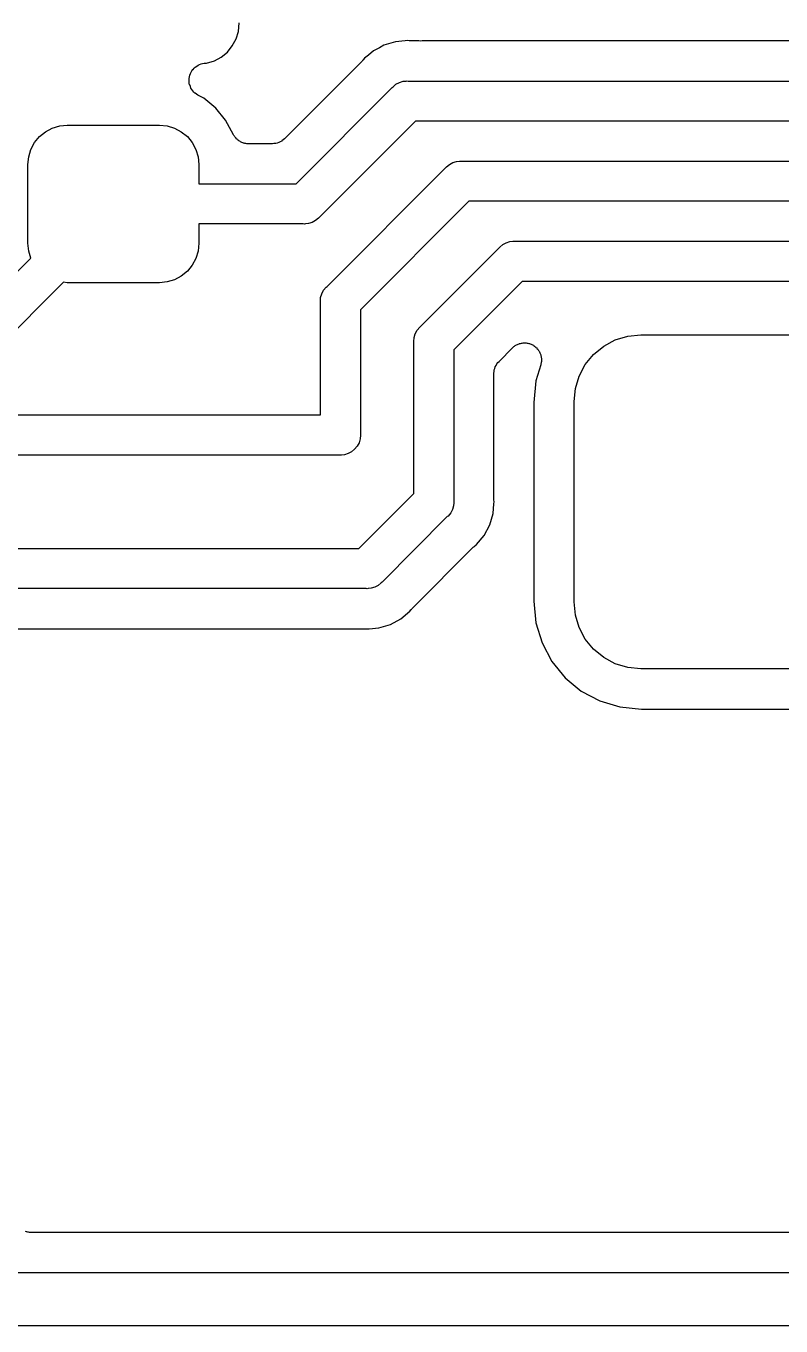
# Model space of a CAD drawing. Extents: x 70 to 232, y -100 to -50.
# Drawn here: x 221.072 to 223.9, y -79.585 to -74.719 of the extents above; entities that cross this region are included whole.
import ezdxf

# ---------------------------------------------------------------- set-up
doc = ezdxf.new("R2010")
doc.units = 0
doc.layers.add('BLACK', color=7, linetype='CONTINUOUS')

msp = doc.modelspace()

# ---------------------------------------------------------------- linework, layer by layer
at = {"layer": 'BLACK', "linetype": 'CONTINUOUS'}
for p, q in [((221.859, -74.7677), (221.868, -74.7394)), ((221.868, -74.7394), (221.871, -74.707)), ((221.845, -74.7937), (221.859, -74.7677)), ((222.456, -74.7783), (222.413, -74.7911)), ((222.492, -74.7747), (222.456, -74.7783)), ((222.5, -74.7739), (222.492, -74.7747)), ((222.492, -74.7747), (222.492, -74.7747)), ((222.508, -74.7747), (222.5, -74.7739)), ((222.511, -74.7747), (222.508, -74.7747)), ((222.513, -74.775), (222.511, -74.7747)), ((222.514, -74.775), (222.513, -74.775)), ((222.544, -74.775), (222.514, -74.775)), ((222.55, -74.7756), (222.544, -74.775)), ((222.556, -74.775), (222.55, -74.7756)), ((225.411, -74.775), (222.556, -74.775)), ((221.778, -74.8493), (221.804, -74.8353)), ((221.804, -74.8353), (221.827, -74.8166)), ((221.827, -74.8166), (221.845, -74.7937)), ((222.355, -74.8281), (222.34, -74.8401)), ((222.374, -74.812), (222.355, -74.8281)), ((222.355, -74.8281), (222.355, -74.8281)), ((222.396, -74.8006), (222.374, -74.812)), ((222.413, -74.7911), (222.396, -74.8006)), ((222.396, -74.8006), (222.396, -74.8006)), ((221.694, -74.8867), (221.697, -74.8815)), ((221.697, -74.8815), (221.698, -74.8814)), ((221.698, -74.8813), (221.702, -74.8769)), ((221.698, -74.8814), (221.698, -74.8813)), ((221.702, -74.8769), (221.706, -74.8727)), ((221.706, -74.8726), (221.712, -74.8691)), ((221.706, -74.8727), (221.706, -74.8726)), ((221.706, -74.8727), (221.706, -74.8727)), ((221.712, -74.8691), (221.717, -74.8659)), ((221.717, -74.8658), (221.722, -74.8635)), ((221.717, -74.8659), (221.717, -74.8658)), ((221.717, -74.8658), (221.717, -74.8658)), ((221.722, -74.8635), (221.728, -74.8611)), ((221.728, -74.8611), (221.734, -74.86)), ((221.728, -74.8611), (221.728, -74.8611)), ((221.728, -74.8611), (221.728, -74.8611)), ((221.734, -74.86), (221.74, -74.8587)), ((221.74, -74.8587), (221.749, -74.8578)), ((221.749, -74.8578), (221.778, -74.8493)), ((222.331, -74.8509), (222.04, -75.1414)), ((222.333, -74.8488), (222.331, -74.8509)), ((222.335, -74.847), (222.333, -74.8488)), ((222.34, -74.8401), (222.335, -74.8463)), ((222.335, -74.8463), (222.335, -74.847)), ((221.683, -74.9152), (221.685, -74.909)), ((221.683, -74.9153), (221.683, -74.9152)), ((221.683, -74.9152), (221.683, -74.9152)), ((221.683, -74.9215), (221.683, -74.9153)), ((221.683, -74.9275), (221.683, -74.9215)), ((221.683, -74.9276), (221.683, -74.9275)), ((221.683, -74.9277), (221.683, -74.9276)), ((221.684, -74.9336), (221.683, -74.9277)), ((221.685, -74.9397), (221.684, -74.9336)), ((221.685, -74.909), (221.686, -74.9032)), ((221.686, -74.903), (221.688, -74.8973)), ((221.686, -74.9031), (221.686, -74.903)), ((221.686, -74.9032), (221.686, -74.9031)), ((221.688, -74.8973), (221.691, -74.8918)), ((221.691, -74.8916), (221.694, -74.8867)), ((221.691, -74.8917), (221.691, -74.8916)), ((221.691, -74.8918), (221.691, -74.8917)), ((222.458, -74.9373), (222.471, -74.9304)), ((222.471, -74.9304), (222.485, -74.9261)), ((222.485, -74.9261), (222.496, -74.925)), ((222.496, -74.925), (222.5, -74.9246)), ((222.496, -74.925), (222.496, -74.925)), ((222.5, -74.9246), (222.504, -74.925)), ((222.504, -74.925), (225.396, -74.925)), ((221.685, -74.9398), (221.685, -74.9397)), ((221.686, -74.9399), (221.685, -74.9398)), ((221.688, -74.9455), (221.686, -74.9399)), ((221.69, -74.9512), (221.688, -74.9455)), ((221.69, -74.9513), (221.69, -74.9512)), ((221.69, -74.9514), (221.69, -74.9513)), ((221.694, -74.9566), (221.69, -74.9514)), ((221.697, -74.9616), (221.694, -74.9566)), ((221.697, -74.9617), (221.697, -74.9616)), ((221.701, -74.9663), (221.697, -74.9617)), ((221.697, -74.9617), (221.697, -74.9617)), ((221.705, -74.9705), (221.701, -74.9663)), ((221.706, -74.9705), (221.705, -74.9705)), ((221.706, -74.9706), (221.706, -74.9705)), ((221.711, -74.9741), (221.706, -74.9706)), ((221.716, -74.9775), (221.711, -74.9741)), ((221.716, -74.9776), (221.716, -74.9775)), ((221.716, -74.9779), (221.716, -74.9776)), ((221.716, -74.9776), (221.716, -74.9776)), ((221.716, -74.9776), (221.716, -74.9776)), ((221.738, -74.9895), (221.716, -74.9779)), ((222.084, -75.31), (222.444, -74.9496)), ((222.444, -74.9496), (222.447, -74.9467)), ((222.447, -74.9467), (222.458, -74.9373)), ((221.783, -75.0266), (221.738, -74.9895)), ((221.82, -75.0718), (221.783, -75.0266)), ((221.85, -75.1264), (221.82, -75.0718)), ((222.531, -75.075), (222.171, -75.4354)), ((225.369, -75.075), (222.531, -75.075)), ((221.123, -75.1332), (221.146, -75.1149)), ((221.146, -75.1149), (221.171, -75.1012)), ((221.171, -75.1012), (221.199, -75.0928)), ((221.199, -75.0928), (221.227, -75.09)), ((221.227, -75.09), (221.572, -75.09)), ((221.572, -75.09), (221.601, -75.0928)), ((221.601, -75.0928), (221.629, -75.1012)), ((221.629, -75.1012), (221.654, -75.1149)), ((221.654, -75.1149), (221.677, -75.1332)), ((221.851, -75.1288), (221.85, -75.1264)), ((221.853, -75.1313), (221.851, -75.1288)), ((221.091, -75.1811), (221.105, -75.1556)), ((221.105, -75.1556), (221.123, -75.1332)), ((221.677, -75.1332), (221.695, -75.1556)), ((221.695, -75.1556), (221.709, -75.1811)), ((221.855, -75.1339), (221.853, -75.1313)), ((221.857, -75.1367), (221.855, -75.1339)), ((221.859, -75.1387), (221.857, -75.1367)), ((221.86, -75.1409), (221.859, -75.1387)), ((221.863, -75.1431), (221.86, -75.1409)), ((221.865, -75.1455), (221.863, -75.1431)), ((221.868, -75.1471), (221.865, -75.1455)), ((221.87, -75.1489), (221.868, -75.1471)), ((221.873, -75.1505), (221.87, -75.1489)), ((221.876, -75.1524), (221.873, -75.1505)), ((221.878, -75.1535), (221.876, -75.1524)), ((221.881, -75.1549), (221.878, -75.1535)), ((221.884, -75.1559), (221.881, -75.1549)), ((221.887, -75.1572), (221.884, -75.1559)), ((221.89, -75.1578), (221.887, -75.1572)), ((221.892, -75.1586), (221.89, -75.1578)), ((221.896, -75.159), (221.892, -75.1586)), ((221.899, -75.1597), (221.896, -75.159)), ((221.902, -75.1597), (221.899, -75.1597)), ((221.905, -75.16), (221.902, -75.1597)), ((221.906, -75.16), (221.905, -75.16)), ((221.996, -75.16), (221.906, -75.16)), ((222.001, -75.1594), (221.996, -75.16)), ((222.007, -75.1589), (222.001, -75.1594)), ((222.008, -75.1588), (222.007, -75.1588)), ((222.007, -75.1588), (222.007, -75.1589)), ((222.013, -75.1571), (222.008, -75.1588)), ((222.019, -75.1555), (222.013, -75.1571)), ((222.02, -75.1552), (222.019, -75.1553)), ((222.019, -75.1553), (222.019, -75.1555)), ((222.025, -75.1525), (222.02, -75.1552)), ((222.03, -75.1498), (222.025, -75.1525)), ((222.031, -75.1494), (222.03, -75.1495)), ((222.03, -75.1495), (222.03, -75.1498)), ((222.035, -75.1457), (222.031, -75.1494)), ((222.04, -75.142), (222.035, -75.1457)), ((222.04, -75.1414), (222.04, -75.1415)), ((222.04, -75.1415), (222.04, -75.1416)), ((222.04, -75.1416), (222.04, -75.1416)), ((222.04, -75.1416), (222.04, -75.142)), ((221.08, -75.2375), (221.083, -75.2087)), ((221.083, -75.2087), (221.091, -75.1811)), ((221.709, -75.1811), (221.717, -75.2087)), ((221.717, -75.2087), (221.72, -75.2375)), ((222.671, -75.2304), (222.685, -75.2261)), ((222.685, -75.2261), (222.696, -75.225)), ((222.696, -75.225), (222.7, -75.2246)), ((222.696, -75.225), (222.696, -75.225)), ((222.7, -75.2246), (222.704, -75.225)), ((222.704, -75.225), (225.246, -75.225)), ((221.08, -75.5325), (221.08, -75.2375)), ((221.72, -75.2375), (221.72, -75.31)), ((222.2, -75.6944), (222.644, -75.2496)), ((222.644, -75.2496), (222.647, -75.2467)), ((222.647, -75.2467), (222.658, -75.2373)), ((222.658, -75.2373), (222.671, -75.2304)), ((221.72, -75.31), (222.084, -75.31)), ((222.731, -75.375), (222.325, -75.7811)), ((225.219, -75.375), (222.731, -75.375)), ((222.111, -75.46), (221.72, -75.46)), ((221.72, -75.46), (221.72, -75.5325)), ((222.115, -75.4604), (222.111, -75.46)), ((222.119, -75.46), (222.115, -75.4604)), ((222.13, -75.4589), (222.119, -75.46)), ((222.119, -75.46), (222.119, -75.46)), ((222.144, -75.4546), (222.13, -75.4589)), ((222.157, -75.4477), (222.144, -75.4546)), ((222.168, -75.4383), (222.157, -75.4477)), ((222.171, -75.4354), (222.168, -75.4383)), ((221.083, -75.5613), (221.08, -75.5325)), ((221.091, -75.588), (221.083, -75.5613)), ((221.717, -75.5613), (221.709, -75.5889)), ((221.72, -75.5325), (221.717, -75.5613)), ((222.55, -75.8444), (222.844, -75.5496)), ((222.844, -75.5496), (222.847, -75.5467)), ((222.847, -75.5467), (222.858, -75.5373)), ((222.858, -75.5373), (222.871, -75.5304)), ((222.871, -75.5304), (222.885, -75.5261)), ((222.885, -75.5261), (222.896, -75.525)), ((222.896, -75.525), (222.9, -75.5246)), ((222.896, -75.525), (222.896, -75.525)), ((222.9, -75.5246), (222.904, -75.525)), ((222.904, -75.525), (225.096, -75.525)), ((220.804, -75.875), (221.091, -75.588)), ((221.695, -75.6144), (221.677, -75.6368)), ((221.709, -75.5889), (221.695, -75.6144)), ((221.654, -75.6551), (221.629, -75.6688)), ((221.677, -75.6368), (221.654, -75.6551)), ((221.213, -75.6785), (220.891, -76.0004)), ((221.227, -75.68), (221.213, -75.6785)), ((221.572, -75.68), (221.227, -75.68)), ((221.601, -75.6772), (221.572, -75.68)), ((221.629, -75.6688), (221.601, -75.6772)), ((222.18, -75.7212), (222.187, -75.7081)), ((222.187, -75.7081), (222.197, -75.6967)), ((222.197, -75.6967), (222.2, -75.6944)), ((222.931, -75.675), (222.675, -75.9311)), ((225.069, -75.675), (222.931, -75.675)), ((222.175, -75.75), (222.176, -75.7353)), ((222.175, -75.7537), (222.175, -75.75)), ((222.175, -76.175), (222.175, -75.7537)), ((222.176, -75.7353), (222.18, -75.7212)), ((222.325, -75.7811), (222.325, -76.2463)), ((222.53, -75.8712), (222.537, -75.8581)), ((222.537, -75.8581), (222.547, -75.8467)), ((222.547, -75.8467), (222.55, -75.8444)), ((222.525, -75.9), (222.526, -75.8853)), ((222.525, -75.9037), (222.525, -75.9)), ((222.525, -76.4689), (222.525, -75.9037)), ((222.526, -75.8853), (222.53, -75.8712)), ((222.919, -75.9089), (222.921, -75.9077)), ((222.921, -75.9077), (222.925, -75.9071)), ((222.925, -75.9071), (222.928, -75.9063)), ((222.928, -75.9063), (222.931, -75.906)), ((222.931, -75.906), (222.934, -75.9054)), ((222.934, -75.9054), (222.937, -75.9055)), ((222.937, -75.9055), (222.94, -75.9052)), ((222.94, -75.9052), (222.943, -75.9055)), ((222.943, -75.9055), (222.946, -75.9055)), ((222.946, -75.9055), (222.949, -75.9062)), ((222.949, -75.9062), (222.952, -75.9065)), ((222.952, -75.9065), (222.955, -75.9074)), ((222.955, -75.9074), (222.958, -75.908)), ((222.958, -75.908), (222.961, -75.9093)), ((223.236, -75.9171), (223.279, -75.894)), ((223.279, -75.894), (223.326, -75.8798)), ((223.326, -75.8798), (223.375, -75.875)), ((223.375, -75.875), (224.625, -75.875)), ((222.675, -75.9311), (222.675, -76.4963)), ((222.844, -75.9746), (222.894, -75.9238)), ((222.894, -75.9238), (222.895, -75.9232)), ((222.895, -75.9232), (222.897, -75.9213)), ((222.897, -75.9213), (222.9, -75.9191)), ((222.9, -75.9191), (222.902, -75.9174)), ((222.902, -75.9174), (222.905, -75.9154)), ((222.905, -75.9154), (222.907, -75.914)), ((222.907, -75.914), (222.91, -75.9124)), ((222.91, -75.9124), (222.913, -75.9112)), ((222.913, -75.9112), (222.916, -75.9097)), ((222.916, -75.9097), (222.919, -75.9089)), ((222.961, -75.9093), (222.964, -75.9102)), ((222.964, -75.9102), (222.967, -75.9117)), ((222.967, -75.9117), (222.97, -75.9129)), ((222.97, -75.9129), (222.972, -75.9146)), ((222.972, -75.9146), (222.975, -75.9162)), ((222.975, -75.9162), (222.977, -75.9181)), ((222.977, -75.9181), (222.98, -75.9198)), ((222.98, -75.9198), (222.982, -75.9221)), ((222.982, -75.9221), (222.985, -75.9241)), ((222.985, -75.9241), (222.986, -75.9265)), ((222.986, -75.9265), (222.989, -75.9286)), ((222.989, -75.9286), (222.99, -75.9313)), ((222.99, -75.9313), (222.992, -75.9337)), ((222.992, -75.9337), (222.994, -75.9364)), ((222.994, -75.9364), (222.995, -75.9389)), ((222.995, -75.9389), (222.997, -75.9419)), ((222.997, -75.9419), (222.998, -75.9447)), ((222.998, -75.9447), (222.999, -75.9476)), ((222.999, -75.9476), (223, -75.9504)), ((223, -75.9504), (223.001, -75.9535)), ((223.001, -75.9535), (223.002, -75.9566)), ((223.002, -75.9566), (223.002, -75.9596)), ((223.167, -75.9861), (223.198, -75.9482)), ((223.198, -75.9482), (223.236, -75.9171)), ((222.826, -76.0063), (222.828, -76.0007)), ((222.828, -76.0007), (222.83, -75.9951)), ((222.83, -75.9945), (222.833, -75.9894)), ((222.83, -75.9948), (222.83, -75.9945)), ((222.83, -75.9951), (222.83, -75.9948)), ((222.833, -75.9894), (222.836, -75.9842)), ((222.836, -75.9836), (222.84, -75.9791)), ((222.836, -75.9839), (222.836, -75.9836)), ((222.836, -75.9842), (222.836, -75.9839)), ((222.84, -75.9791), (222.844, -75.9746)), ((223, -75.9871), (222.982, -76.0468)), ((223.001, -75.9841), (223, -75.9871)), ((223.002, -75.9812), (223.001, -75.9841)), ((223.002, -75.9596), (223.003, -75.9626)), ((223.003, -75.975), (223.002, -75.9781)), ((223.002, -75.9781), (223.002, -75.9812)), ((223.003, -75.9626), (223.003, -75.9657)), ((223.003, -75.9657), (223.003, -75.9689)), ((223.003, -75.9689), (223.003, -75.9719)), ((223.003, -75.9719), (223.003, -75.975)), ((223.144, -76.0293), (223.167, -75.9861)), ((222.825, -76.0186), (222.826, -76.0128)), ((222.825, -76.0193), (222.825, -76.0186)), ((222.825, -76.0195), (222.825, -76.0193)), ((222.825, -76.0193), (222.825, -76.0193)), ((222.825, -76.0193), (222.825, -76.0193)), ((222.825, -76.4858), (222.825, -76.0195)), ((222.826, -76.0066), (222.826, -76.0063)), ((222.826, -76.0069), (222.826, -76.0066)), ((222.826, -76.0128), (222.826, -76.0069)), ((222.982, -76.0468), (222.974, -76.1281)), ((223.13, -76.0762), (223.144, -76.0293)), ((223.125, -76.125), (223.13, -76.0762)), ((222.974, -76.1281), (222.974, -76.8719)), ((223.125, -76.875), (223.125, -76.125)), ((219.5, -76.175), (222.175, -76.175)), ((222.325, -76.2463), (222.325, -76.25)), ((222.313, -76.2919), (222.303, -76.3033)), ((222.32, -76.2788), (222.313, -76.2919)), ((222.324, -76.2647), (222.32, -76.2788)), ((222.325, -76.25), (222.324, -76.2647)), ((222.246, -76.325), (219.5, -76.325)), ((222.25, -76.3254), (222.246, -76.325)), ((222.254, -76.325), (222.25, -76.3254)), ((222.265, -76.3239), (222.254, -76.325)), ((222.279, -76.3196), (222.265, -76.3239)), ((222.292, -76.3127), (222.279, -76.3196)), ((222.303, -76.3033), (222.292, -76.3127)), ((222.319, -76.675), (222.525, -76.4689)), ((222.825, -76.4885), (222.825, -76.4858)), ((222.825, -76.4912), (222.825, -76.4885)), ((222.825, -76.4921), (222.825, -76.4912)), ((222.67, -76.5288), (222.663, -76.5419)), ((222.674, -76.5147), (222.67, -76.5288)), ((222.675, -76.5037), (222.674, -76.5147)), ((222.675, -76.4963), (222.675, -76.5)), ((222.675, -76.5), (222.675, -76.5037)), ((222.675, -76.5037), (222.675, -76.5037)), ((222.822, -76.5441), (222.825, -76.5079)), ((222.826, -76.5), (222.825, -76.4921)), ((222.825, -76.5079), (222.826, -76.5)), ((222.825, -76.5079), (222.825, -76.5079)), ((222.65, -76.5556), (222.406, -76.8004)), ((222.653, -76.5533), (222.65, -76.5556)), ((222.663, -76.5419), (222.653, -76.5533)), ((222.788, -76.6256), (222.809, -76.5865)), ((222.809, -76.5865), (222.822, -76.5441)), ((222.76, -76.6599), (222.788, -76.6256)), ((219.5, -76.675), (222.319, -76.675)), ((222.519, -76.8991), (222.749, -76.6691)), ((222.749, -76.6691), (222.75, -76.6685)), ((222.75, -76.6685), (222.752, -76.6668)), ((222.752, -76.6668), (222.754, -76.6649)), ((222.754, -76.6649), (222.76, -76.6599)), ((222.346, -76.825), (219.5, -76.825)), ((222.35, -76.8254), (222.346, -76.825)), ((222.354, -76.825), (222.35, -76.8254)), ((222.365, -76.8239), (222.354, -76.825)), ((222.354, -76.825), (222.354, -76.825)), ((222.379, -76.8196), (222.365, -76.8239)), ((222.392, -76.8127), (222.379, -76.8196)), ((222.403, -76.8033), (222.392, -76.8127)), ((222.406, -76.8004), (222.403, -76.8033)), ((222.974, -76.8719), (222.982, -76.9532)), ((223.13, -76.9238), (223.125, -76.875)), ((222.476, -76.938), (222.51, -76.9099)), ((222.51, -76.9099), (222.515, -76.9037)), ((222.515, -76.9037), (222.516, -76.903)), ((222.516, -76.903), (222.517, -76.9011)), ((222.517, -76.9011), (222.519, -76.8991)), ((223.144, -76.9707), (223.13, -76.9238)), ((219.704, -76.975), (222.336, -76.975)), ((222.336, -76.975), (222.337, -76.975)), ((222.337, -76.975), (222.339, -76.9753)), ((222.339, -76.9753), (222.342, -76.9753)), ((222.342, -76.9753), (222.35, -76.9761)), ((222.35, -76.9761), (222.358, -76.9753)), ((222.358, -76.9753), (222.394, -76.9717)), ((222.358, -76.9753), (222.358, -76.9753)), ((222.394, -76.9717), (222.437, -76.9589)), ((222.437, -76.9589), (222.476, -76.938)), ((222.982, -76.9532), (223.005, -77.0284)), ((223.167, -77.0139), (223.144, -76.9707)), ((223.198, -77.0518), (223.167, -77.0139)), ((223.005, -77.0284), (223.042, -77.0976)), ((223.236, -77.0829), (223.198, -77.0518)), ((223.042, -77.0976), (223.092, -77.1584)), ((223.279, -77.106), (223.236, -77.0829)), ((223.326, -77.1202), (223.279, -77.106)), ((223.375, -77.125), (223.326, -77.1202)), ((223.092, -77.1584), (223.152, -77.2082)), ((224.625, -77.125), (223.375, -77.125)), ((223.152, -77.2082), (223.222, -77.2452)), ((223.222, -77.2452), (223.297, -77.268)), ((223.297, -77.268), (223.378, -77.276)), ((223.378, -77.276), (224.622, -77.276)), ((221.074, -79.2322), (221.071, -79.2309)), ((221.076, -79.2328), (221.074, -79.2322)), ((221.079, -79.2336), (221.076, -79.2328)), ((221.082, -79.234), (221.079, -79.2336)), ((221.086, -79.2347), (221.082, -79.234)), ((221.089, -79.2347), (221.086, -79.2347)), ((221.091, -79.235), (221.089, -79.2347)), ((221.092, -79.235), (221.091, -79.235)), ((224.37, -79.235), (221.092, -79.235)), ((220.92, -79.385), (224.38, -79.385)), ((224.344, -79.585), (220.92, -79.585))]:
    msp.add_line(p, q, dxfattribs=at)

doc.saveas('drawing.dxf')
